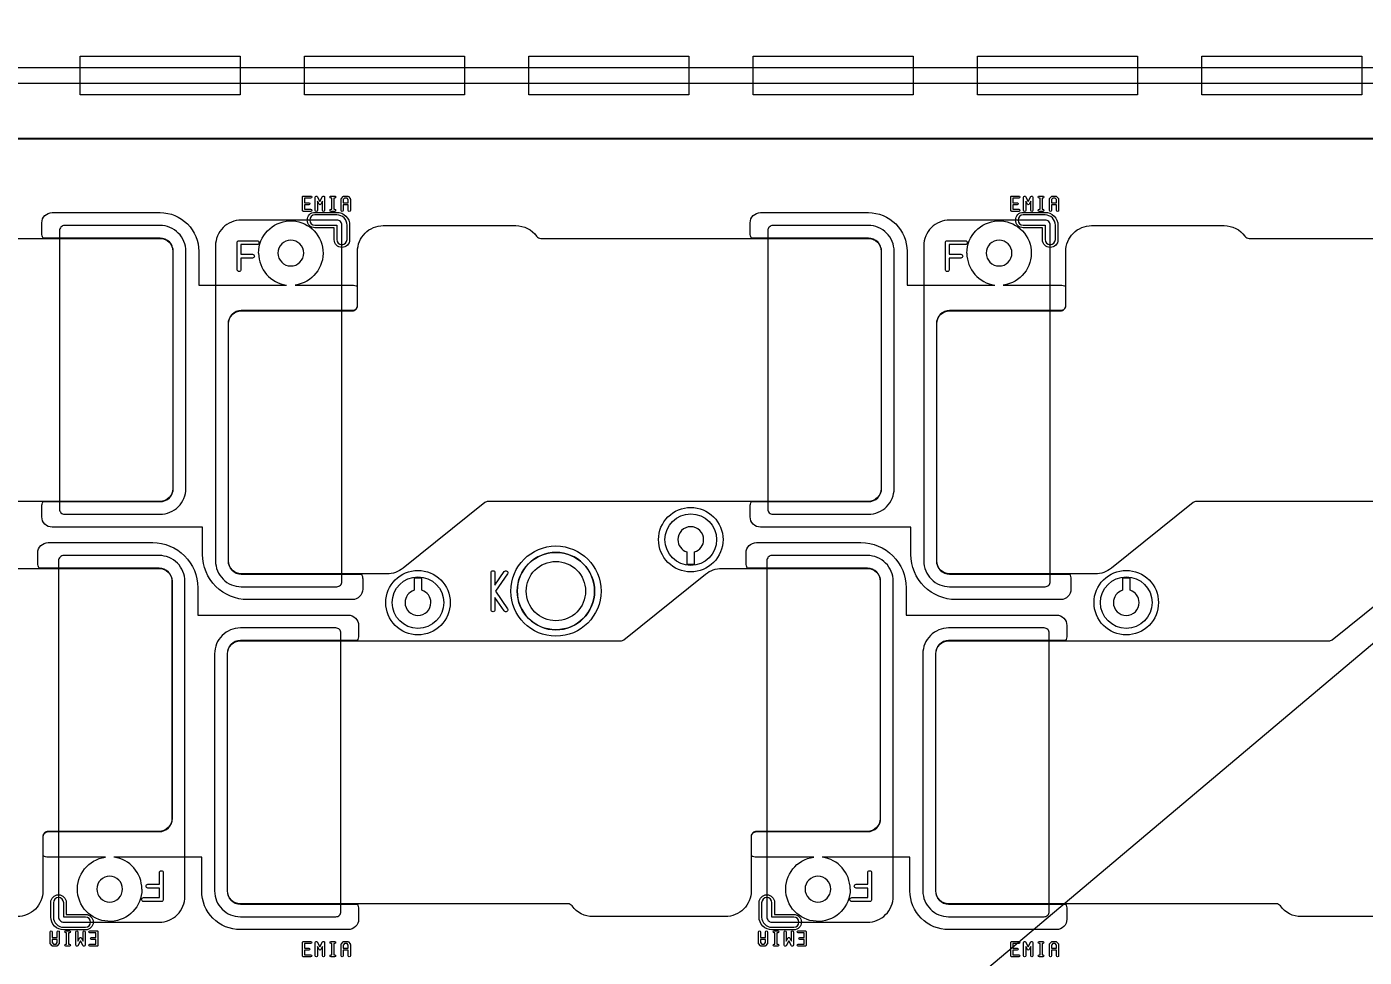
# Model space of a CAD drawing. Extents: x 2541 to 3941, y 2348 to 3338.
# Drawn here: x 2872 to 2923.9, y 2883.3 to 2919.4 of the extents above; entities that cross this region are included whole.
import ezdxf

# ---------------------------------------------------------------- set-up
doc = ezdxf.new("R2010")
doc.units = 0
doc.layers.get('0').update_dxf_attribs({"lineweight": 0})
doc.layers.get('Defpoints').update_dxf_attribs({"lineweight": 0})
for name, color, linetype, lineweight in [('EMI-T', 6, 'Continuous', 0), ('備註', 1, 'Continuous', 0), ('尺寸線', 3, 'Continuous', 0)]:
    doc.layers.add(name, color=color, linetype=linetype, lineweight=lineweight)
doc.styles.get("Standard").update_dxf_attribs({"font": 'simplex.shx', "height": 2.7})
doc.dimstyles.get("Standard").update_dxf_attribs({"dimtxt": 6, "dimasz": 0.18, "dimexe": 0.18, "dimexo": 0.0625, "dimgap": 0.09, "dimtad": 0, "dimtih": 1, "dimtoh": 1, "dimdec": 4, "dimzin": 0, "dimdsep": 46, "dimtxsty": 'Standard', "dimcen": 0.09, "dimadec": 0, "dimazin": 0, "dimtfac": 1, "dimtdec": 4, "dimtofl": 0, "dimtmove": 0, "dimatfit": 3, "dimfxl": 0, "dimtolj": 1, "dimtzin": 0, "dimarcsym": 0})

# ---------------------------------------------------------------- blocks, each defined once
blk = doc.blocks.new('*D32')
at = {"layer": 'Defpoints', "color": 0, "linetype": 'Continuous'}
for p in [(2937.174, 2915.05), (2717.414, 2910.624), (2937.174, 2910.624)]:
    blk.add_point(p, dxfattribs=at)
at = {"layer": '尺寸線', "color": 0, "linetype": 'Continuous', "lineweight": -2}
for p, q in [((2717.414, 2910.686), (2717.414, 2915.23)), ((2717.594, 2915.05), (2818.204, 2915.05)), ((2936.994, 2915.05), (2836.384, 2915.05)), ((2937.174, 2910.686), (2937.174, 2915.23))]:
    blk.add_line(p, q, dxfattribs=at)
at = {"layer": '尺寸線', "color": 0, "linetype": 'Continuous'}
for points in [[(2717.594, 2915.08), (2717.594, 2915.02), (2717.414, 2915.05)], [(2936.994, 2915.02), (2936.994, 2915.08), (2937.174, 2915.05)]]:
    blk.add_solid(points, dxfattribs=at)
at = {"layer": '尺寸線', "color": 0, "linetype": 'Continuous', "insert": (2827.294, 2915.05), "char_height": 2.7, "attachment_point": 5}
blk.add_mtext('\\A1;219.7600', dxfattribs=at)

msp = doc.modelspace()

# ---------------------------------------------------------------- linework, layer by layer
for p, q in [((2883.8653, 2912.2417), (2883.79577, 2912.2417)), ((2911.3353, 2912.2417), (2911.26577, 2912.2417)), ((2873.57814, 2883.74094), (2873.50861, 2883.74094)), ((2901.04814, 2883.74094), (2900.97861, 2883.74094)), ((2883.8653, 2883.3317), (2883.79577, 2883.3317)), ((2911.3353, 2883.3317), (2911.26577, 2883.3317))]:
    msp.add_line(p, q)
at = {"linetype": 'Continuous'}
for points in [[(2874.06672, 2916.7646), (2874.06672, 2918.2646), (2880.26672, 2918.2646), (2880.26672, 2916.7646)], [(2882.76672, 2916.7646), (2882.76672, 2918.2646), (2888.96672, 2918.2646), (2888.96672, 2916.7646)], [(2891.46672, 2916.7646), (2891.46672, 2918.2646), (2897.66672, 2918.2646), (2897.66672, 2916.7646)], [(2900.16672, 2916.7646), (2900.16672, 2918.2646), (2906.36672, 2918.2646), (2906.36672, 2916.7646)], [(2908.86672, 2916.7646), (2908.86672, 2918.2646), (2915.06672, 2918.2646), (2915.06672, 2916.7646)], [(2917.56672, 2916.7646), (2917.56672, 2918.2646), (2923.76672, 2918.2646), (2923.76672, 2916.7646)], [(2884.26623, 2912.57997), (2884.46438, 2912.57997), (2884.46438, 2912.69802), (2884.41573, 2912.75825), (2884.31488, 2912.75825), (2884.26623, 2912.69802)], [(2911.73623, 2912.57997), (2911.93438, 2912.57997), (2911.93438, 2912.69802), (2911.88573, 2912.75825), (2911.78488, 2912.75825), (2911.73623, 2912.69802)], [(2872.97907, 2883.88117), (2873.02772, 2883.82094), (2873.12857, 2883.82094), (2873.17722, 2883.88117), (2873.17722, 2883.99922), (2872.97907, 2883.99922)], [(2884.26623, 2883.66997), (2884.46438, 2883.66997), (2884.46438, 2883.78802), (2884.41573, 2883.84825), (2884.31488, 2883.84825), (2884.26623, 2883.78802)], [(2900.44907, 2883.88117), (2900.49772, 2883.82094), (2900.59857, 2883.82094), (2900.64722, 2883.88117), (2900.64722, 2883.99922), (2900.44907, 2883.99922)], [(2911.73623, 2883.66997), (2911.93438, 2883.66997), (2911.93438, 2883.78802), (2911.88573, 2883.84825), (2911.78488, 2883.84825), (2911.73623, 2883.78802)]]:
    msp.add_lwpolyline(points, close=True, dxfattribs=at)
for points in [[(2882.68623, 2912.2817), (2882.68623, 2912.53997), (2882.68623, 2912.79825, -0.414265), (2882.72623, 2912.83825), (2883.00438, 2912.83825, -1), (2883.00438, 2912.75825), (2882.76623, 2912.75825), (2882.76623, 2912.57997), (2882.93484, 2912.57997, -1), (2882.93484, 2912.49997), (2882.76623, 2912.49997), (2882.76623, 2912.3217), (2883.00438, 2912.3217, -1), (2883.00438, 2912.2417), (2882.72623, 2912.2417, -0.414265)], [(2910.15623, 2912.2817), (2910.15623, 2912.53997), (2910.15623, 2912.79825, -0.414265), (2910.19623, 2912.83825), (2910.47438, 2912.83825, -1), (2910.47438, 2912.75825), (2910.23623, 2912.75825), (2910.23623, 2912.57997), (2910.40484, 2912.57997, -1), (2910.40484, 2912.49997), (2910.23623, 2912.49997), (2910.23623, 2912.3217), (2910.47438, 2912.3217, -1), (2910.47438, 2912.2417), (2910.19623, 2912.2417, -0.414265)], [(2883.17244, 2911.60531, -1), (2883.17244, 2912.20531), (2884.01715, 2912.20531, -0.414217), (2884.51715, 2911.70531), (2884.51715, 2911.14231, -1), (2883.91715, 2911.14231), (2883.91715, 2911.60531)], [(2910.64244, 2911.60531, -1), (2910.64244, 2912.20531), (2911.48715, 2912.20531, -0.414217), (2911.98715, 2911.70531), (2911.98715, 2911.14231, -1), (2911.38715, 2911.14231), (2911.38715, 2911.60531)], [(2852.34508, 2898.68472), (2852.34508, 2907.8846, -0.414219), (2852.8452, 2908.38473), (2857.15218, 2908.38473, 0.414223), (2857.35218, 2908.58473), (2857.35218, 2910.68952, -0.414215), (2858.35218, 2911.68952), (2863.48907, 2911.68952, -0.24029), (2864.29871, 2911.27692, 0.240069), (2864.46015, 2911.19473), (2877.1652, 2911.19473, -0.414366), (2877.66507, 2910.6946), (2877.66507, 2901.49472, -0.414365), (2877.1652, 2900.9946), (2862.41567, 2900.9946, 0.170771), (2862.29046, 2900.95056), (2859.11951, 2898.40481, -0.170765), (2858.49341, 2898.1846), (2852.8452, 2898.1846, -0.414218)], [(2879.81508, 2898.68472), (2879.81508, 2907.8846, -0.414219), (2880.3152, 2908.38473), (2884.62218, 2908.38473, 0.414223), (2884.82218, 2908.58473), (2884.82218, 2910.68952, -0.414215), (2885.82218, 2911.68952), (2890.95907, 2911.68952, -0.24029), (2891.76871, 2911.27692, 0.240069), (2891.93015, 2911.19473), (2904.6352, 2911.19473, -0.414366), (2905.13507, 2910.6946), (2905.13507, 2901.49472, -0.414365), (2904.6352, 2900.9946), (2889.88567, 2900.9946, 0.170771), (2889.76046, 2900.95056), (2886.58951, 2898.40481, -0.170765), (2885.96341, 2898.1846), (2880.3152, 2898.1846, -0.414218)], [(2883.17244, 2911.70531), (2884.01715, 2911.70531), (2884.01715, 2911.15124, 1), (2884.41715, 2911.15124), (2884.41715, 2911.70531, 0.414218), (2884.01715, 2912.10531), (2883.17244, 2912.10531, 1)], [(2907.28508, 2898.68472), (2907.28508, 2907.8846, -0.414219), (2907.7852, 2908.38473), (2912.09218, 2908.38473, 0.414223), (2912.29218, 2908.58473), (2912.29218, 2910.68952, -0.414215), (2913.29218, 2911.68952), (2918.42907, 2911.68952, -0.24029), (2919.23871, 2911.27692, 0.240069), (2919.40015, 2911.19473), (2932.1052, 2911.19473, -0.414366), (2932.60507, 2910.6946), (2932.60507, 2901.49472, -0.414365), (2932.1052, 2900.9946), (2917.35567, 2900.9946, 0.170771), (2917.23046, 2900.95056), (2914.05951, 2898.40481, -0.170765), (2913.43341, 2898.1846), (2907.7852, 2898.1846, -0.414218)], [(2910.64244, 2911.70531), (2911.48715, 2911.70531), (2911.48715, 2911.15124, 1), (2911.88715, 2911.15124), (2911.88715, 2911.70531, 0.414218), (2911.48715, 2912.10531), (2910.64244, 2912.10531, 1)], [(2881.73437, 2910.62391, 0.414217), (2882.23437, 2910.12391, 0.414217), (2882.73437, 2910.62391, 0.414217), (2882.23437, 2911.12391, 0.414217)], [(2909.20437, 2910.62391, 0.414217), (2909.70437, 2910.12391, 0.414217), (2910.20437, 2910.62391, 0.414217), (2909.70437, 2911.12391, 0.414217)], [(2880.15233, 2909.98535), (2880.15233, 2910.50687), (2880.15233, 2911.0284, -0.414241), (2880.22733, 2911.1034), (2880.92269, 2911.1034, -1), (2880.92269, 2910.9534), (2880.30233, 2910.9534), (2880.30233, 2910.58187), (2880.74885, 2910.58187, -1), (2880.74885, 2910.43187), (2880.30233, 2910.43187), (2880.30233, 2909.98535, -1)], [(2907.62233, 2909.98535), (2907.62233, 2910.50687), (2907.62233, 2911.0284, -0.414241), (2907.69733, 2911.1034), (2908.39269, 2911.1034, -1), (2908.39269, 2910.9534), (2907.77233, 2910.9534), (2907.77233, 2910.58187), (2908.21885, 2910.58187, -1), (2908.21885, 2910.43187), (2907.77233, 2910.43187), (2907.77233, 2909.98535, -1)], [(2896.49699, 2899.51071, -0.414215), (2897.74699, 2900.76071, -0.414215), (2898.99699, 2899.51071, -0.414215), (2897.74699, 2898.26071, -0.414215)], [(2897.24699, 2899.51071, 0.327542), (2897.59699, 2899.03374), (2897.59699, 2898.55957), (2897.89699, 2898.55957), (2897.89699, 2899.03374, 0.327544), (2898.24699, 2899.51071, 0.414217), (2897.74699, 2900.01071, 0.414217)], [(2891.01672, 2897.5146, 0.414215), (2892.51672, 2896.0146, 0.414215), (2894.01672, 2897.5146, 0.414215), (2892.51672, 2899.0146, 0.414215)], [(2891.36672, 2897.5146, -0.414215), (2892.51672, 2898.6646, -0.414215), (2893.66672, 2897.5146, -0.414215), (2892.51672, 2896.3646, -0.414215)], [(2852.30838, 2885.88459), (2852.30838, 2895.08447, -0.414365), (2852.80825, 2895.5846), (2867.55778, 2895.5846, 0.170771), (2867.68299, 2895.62863), (2870.85394, 2898.17438, -0.170765), (2871.48004, 2898.3946), (2877.12824, 2898.3946, -0.414218), (2877.62837, 2897.89447), (2877.62837, 2888.69459, -0.414219), (2877.12824, 2888.19447), (2872.82127, 2888.19447, 0.414223), (2872.62127, 2887.99447), (2872.62127, 2885.88967, -0.414215), (2871.62127, 2884.88967), (2866.48437, 2884.88967, -0.24029), (2865.67474, 2885.30227, 0.240069), (2865.5133, 2885.38446), (2852.80825, 2885.38446, -0.414366)], [(2879.77838, 2885.88459), (2879.77838, 2895.08447, -0.414365), (2880.27825, 2895.5846), (2895.02778, 2895.5846, 0.170771), (2895.15299, 2895.62863), (2898.32394, 2898.17438, -0.170765), (2898.95004, 2898.3946), (2904.59824, 2898.3946, -0.414218), (2905.09837, 2897.89447), (2905.09837, 2888.69459, -0.414219), (2904.59824, 2888.19447), (2900.29127, 2888.19447, 0.414223), (2900.09127, 2887.99447), (2900.09127, 2885.88967, -0.414215), (2899.09127, 2884.88967), (2893.95437, 2884.88967, -0.24029), (2893.14474, 2885.30227, 0.240069), (2892.9833, 2885.38446), (2880.27825, 2885.38446, -0.414366)], [(2885.91646, 2897.06848, -0.414215), (2887.16646, 2898.31848, -0.414215), (2888.41646, 2897.06848, -0.414215), (2887.16646, 2895.81848, -0.414215)], [(2907.24838, 2885.88459), (2907.24838, 2895.08447, -0.414365), (2907.74825, 2895.5846), (2922.49778, 2895.5846, 0.170771), (2922.62299, 2895.62863), (2925.79394, 2898.17438, -0.170765), (2926.42004, 2898.3946), (2932.06824, 2898.3946, -0.414218), (2932.56837, 2897.89447), (2932.56837, 2888.69459, -0.414219), (2932.06824, 2888.19447), (2927.76127, 2888.19447, 0.414223), (2927.56127, 2887.99447), (2927.56127, 2885.88967, -0.414215), (2926.56127, 2884.88967), (2921.42437, 2884.88967, -0.24029), (2920.61474, 2885.30227, 0.240069), (2920.4533, 2885.38446), (2907.74825, 2885.38446, -0.414366)], [(2913.38646, 2897.06848, -0.414215), (2914.63646, 2898.31848, -0.414215), (2915.88646, 2897.06848, -0.414215), (2914.63646, 2895.81848, -0.414215)], [(2886.66646, 2897.06848, 0.414217), (2887.16646, 2896.56848, 0.414217), (2887.66646, 2897.06848, 0.327542), (2887.31646, 2897.54545), (2887.31646, 2898.01962), (2887.01646, 2898.01962), (2887.01646, 2897.54545, 0.327544)], [(2914.13646, 2897.06848, 0.414217), (2914.63646, 2896.56848, 0.414217), (2915.13646, 2897.06848, 0.327542), (2914.78646, 2897.54545), (2914.78646, 2898.01962), (2914.48646, 2898.01962), (2914.48646, 2897.54545, 0.327544)], [(2874.70907, 2885.95528, 0.414217), (2875.20907, 2885.45528, 0.414217), (2875.70907, 2885.95528, 0.414217), (2875.20907, 2886.45528, 0.414217)], [(2902.17907, 2885.95528, 0.414217), (2902.67907, 2885.45528, 0.414217), (2903.17907, 2885.95528, 0.414217), (2902.67907, 2886.45528, 0.414217)], [(2872.92629, 2884.87388), (2872.92629, 2885.43689, -1), (2873.52629, 2885.43689), (2873.52629, 2884.97388), (2874.27101, 2884.97388, -1), (2874.27101, 2884.37388), (2873.42629, 2884.37388, -0.414217)], [(2900.39629, 2884.87388), (2900.39629, 2885.43689, -1), (2900.99629, 2885.43689), (2900.99629, 2884.97388), (2901.74101, 2884.97388, -1), (2901.74101, 2884.37388), (2900.89629, 2884.37388, -0.414217)], [(2873.02629, 2884.87388, 0.414218), (2873.42629, 2884.47388), (2874.27101, 2884.47388, 1), (2874.27101, 2884.87388), (2873.42629, 2884.87388), (2873.42629, 2885.42796, 1), (2873.02629, 2885.42796)], [(2900.49629, 2884.87388, 0.414218), (2900.89629, 2884.47388), (2901.74101, 2884.47388, 1), (2901.74101, 2884.87388), (2900.89629, 2884.87388), (2900.89629, 2885.42796, 1), (2900.49629, 2885.42796)], [(2882.68623, 2883.3717), (2882.68623, 2883.62997), (2882.68623, 2883.88825, -0.414265), (2882.72623, 2883.92825), (2883.00438, 2883.92825, -1), (2883.00438, 2883.84825), (2882.76623, 2883.84825), (2882.76623, 2883.66997), (2882.93484, 2883.66997, -1), (2882.93484, 2883.58997), (2882.76623, 2883.58997), (2882.76623, 2883.4117), (2883.00438, 2883.4117, -1), (2883.00438, 2883.3317), (2882.72623, 2883.3317, -0.414265)], [(2910.15623, 2883.3717), (2910.15623, 2883.62997), (2910.15623, 2883.88825, -0.414265), (2910.19623, 2883.92825), (2910.47438, 2883.92825, -1), (2910.47438, 2883.84825), (2910.23623, 2883.84825), (2910.23623, 2883.66997), (2910.40484, 2883.66997, -1), (2910.40484, 2883.58997), (2910.23623, 2883.58997), (2910.23623, 2883.4117), (2910.47438, 2883.4117, -1), (2910.47438, 2883.3317), (2910.19623, 2883.3317, -0.414265)]]:
    msp.add_lwpolyline(points, format="xyb", close=True, dxfattribs=at)
for points in [[(2883.18623, 2912.2817), (2883.18623, 2912.79791, -0.782664), (2883.26145, 2912.81722), (2883.3653, 2912.62435)], [(2883.3653, 2912.62435), (2883.46916, 2912.81722, -0.782665), (2883.54438, 2912.79791), (2883.54438, 2912.2817, -1), (2883.46438, 2912.2817), (2883.46438, 2912.63959)], [(2883.79577, 2912.2417, -1), (2883.79577, 2912.3217), (2883.8253, 2912.3217), (2883.8253, 2912.75825), (2883.79577, 2912.75825, -1), (2883.79577, 2912.83825), (2883.8653, 2912.83825), (2883.93484, 2912.83825, -1), (2883.93484, 2912.75825), (2883.9053, 2912.75825), (2883.9053, 2912.3217), (2883.93484, 2912.3217, -1), (2883.93484, 2912.2417), (2883.8653, 2912.2417)], [(2884.18623, 2912.2817), (2884.18623, 2912.53997), (2884.18623, 2912.71216, -0.173189), (2884.19527, 2912.73748), (2884.2645, 2912.8232, -0.228301), (2884.29577, 2912.83825), (2884.43484, 2912.83825, -0.228253), (2884.46611, 2912.8232), (2884.53534, 2912.73748, -0.173127), (2884.54438, 2912.71216), (2884.54438, 2912.53997)], [(2910.65623, 2912.2817), (2910.65623, 2912.79791, -0.782664), (2910.73145, 2912.81722), (2910.8353, 2912.62435)], [(2910.8353, 2912.62435), (2910.93916, 2912.81722, -0.782665), (2911.01438, 2912.79791), (2911.01438, 2912.2817, -1), (2910.93438, 2912.2817), (2910.93438, 2912.63959)], [(2911.26577, 2912.2417, -1), (2911.26577, 2912.3217), (2911.2953, 2912.3217), (2911.2953, 2912.75825), (2911.26577, 2912.75825, -1), (2911.26577, 2912.83825), (2911.3353, 2912.83825), (2911.40484, 2912.83825, -1), (2911.40484, 2912.75825), (2911.3753, 2912.75825), (2911.3753, 2912.3217), (2911.40484, 2912.3217, -1), (2911.40484, 2912.2417), (2911.3353, 2912.2417)], [(2911.65623, 2912.2817), (2911.65623, 2912.53997), (2911.65623, 2912.71216, -0.173189), (2911.66527, 2912.73748), (2911.7345, 2912.8232, -0.228301), (2911.76577, 2912.83825), (2911.90484, 2912.83825, -0.228253), (2911.93611, 2912.8232), (2912.00534, 2912.73748, -0.173127), (2912.01438, 2912.71216), (2912.01438, 2912.53997)], [(2872.5803, 2900.3946), (2872.5803, 2900.7946, -0.124386), (2872.62831, 2900.9846), (2877.1652, 2900.9846, 0.414365), (2877.67507, 2901.49473), (2877.67507, 2910.6946, 0.414366), (2877.1652, 2911.20473), (2872.62831, 2911.20473, -0.124392), (2872.5803, 2911.39473), (2872.5803, 2911.79473, -0.414218), (2872.9803, 2912.19473), (2877.1652, 2912.19473, -0.414364), (2878.66507, 2910.69409), (2878.66507, 2909.38473), (2882.0703, 2909.38473)], [(2883.26623, 2912.63959), (2883.26623, 2912.2817, -1), (2883.18623, 2912.2817)], [(2883.46438, 2912.63959), (2883.40052, 2912.52101, -0.597324), (2883.33008, 2912.52101), (2883.26623, 2912.63959)], [(2884.54438, 2912.53997), (2884.54438, 2912.2817, -1), (2884.46438, 2912.2817), (2884.46438, 2912.49997), (2884.26623, 2912.49997), (2884.26623, 2912.2817, -1), (2884.18623, 2912.2817)], [(2900.0503, 2900.3946), (2900.0503, 2900.7946, -0.124386), (2900.09831, 2900.9846), (2904.6352, 2900.9846, 0.414365), (2905.14507, 2901.49473), (2905.14507, 2910.6946, 0.414366), (2904.6352, 2911.20473), (2900.09831, 2911.20473, -0.124392), (2900.0503, 2911.39473), (2900.0503, 2911.79473, -0.414218), (2900.4503, 2912.19473), (2904.6352, 2912.19473, -0.414364), (2906.13507, 2910.69409), (2906.13507, 2909.38473), (2909.5403, 2909.38473)], [(2910.73623, 2912.63959), (2910.73623, 2912.2817, -1), (2910.65623, 2912.2817)], [(2910.93438, 2912.63959), (2910.87052, 2912.52101, -0.597324), (2910.80008, 2912.52101), (2910.73623, 2912.63959)], [(2912.01438, 2912.53997), (2912.01438, 2912.2817, -1), (2911.93438, 2912.2817), (2911.93438, 2912.49997), (2911.73623, 2912.49997), (2911.73623, 2912.2817, -1), (2911.65623, 2912.2817)], [(2880.98437, 2910.62391, -2.205962), (2882.39845, 2909.38473), (2884.62218, 2909.38473, -0.124388), (2884.81218, 2909.33672), (2884.81218, 2908.58473, -0.414224), (2884.62218, 2908.39473), (2880.3152, 2908.39473, 0.414218), (2879.80508, 2907.8846), (2879.80508, 2898.68472, 0.414217), (2880.3152, 2898.1746), (2884.97418, 2898.1746, -0.124388), (2885.02218, 2897.9846), (2885.02218, 2897.5846, -0.414218), (2884.62218, 2897.1846), (2880.56508, 2897.1846, -0.414215), (2878.81508, 2898.9346), (2878.81508, 2899.9946), (2872.9803, 2899.9946, -0.414218), (2872.5803, 2900.3946)], [(2908.45437, 2910.62391, -2.205962), (2909.86845, 2909.38473), (2912.09218, 2909.38473, -0.124388), (2912.28218, 2909.33672), (2912.28218, 2908.58473, -0.414224), (2912.09218, 2908.39473), (2907.7852, 2908.39473, 0.414218), (2907.27508, 2907.8846), (2907.27508, 2898.68472, 0.414217), (2907.7852, 2898.1746), (2912.44418, 2898.1746, -0.124388), (2912.49218, 2897.9846), (2912.49218, 2897.5846, -0.414218), (2912.09218, 2897.1846), (2908.03508, 2897.1846, -0.414215), (2906.28508, 2898.9346), (2906.28508, 2899.9946), (2900.4503, 2899.9946, -0.414218), (2900.0503, 2900.3946)], [(2872.42127, 2898.5946), (2872.42127, 2898.9946, -0.414218), (2872.82127, 2899.3946), (2876.87837, 2899.3946, -0.414215), (2878.62837, 2897.6446), (2878.62837, 2896.5846), (2884.46314, 2896.5846, -0.414218), (2884.86314, 2896.1846), (2884.86314, 2895.7846, -0.124388), (2884.81514, 2895.5946), (2880.27825, 2895.5946, 0.414365), (2879.76838, 2895.08447), (2879.76838, 2885.8846, 0.414366), (2880.27825, 2885.37446), (2884.81514, 2885.37446, -0.124388), (2884.86314, 2885.18446), (2884.86314, 2884.78446, -0.414218), (2884.46314, 2884.38446), (2880.27825, 2884.38446, -0.414364), (2878.77838, 2885.8851), (2878.77838, 2887.19447), (2875.37315, 2887.19447)], [(2899.89127, 2898.5946), (2899.89127, 2898.9946, -0.414218), (2900.29127, 2899.3946), (2904.34837, 2899.3946, -0.414215), (2906.09837, 2897.6446), (2906.09837, 2896.5846), (2911.93314, 2896.5846, -0.414218), (2912.33314, 2896.1846), (2912.33314, 2895.7846, -0.124388), (2912.28514, 2895.5946), (2907.74825, 2895.5946, 0.414365), (2907.23838, 2895.08447), (2907.23838, 2885.8846, 0.414366), (2907.74825, 2885.37446), (2912.28514, 2885.37446, -0.124388), (2912.33314, 2885.18446), (2912.33314, 2884.78446, -0.414218), (2911.93314, 2884.38446), (2907.74825, 2884.38446, -0.414364), (2906.24838, 2885.8851), (2906.24838, 2887.19447), (2902.84315, 2887.19447)], [(2876.45907, 2885.95528, -2.205962), (2875.045, 2887.19447), (2872.82127, 2887.19447, -0.124386), (2872.63127, 2887.24247), (2872.63127, 2887.99447, -0.414224), (2872.82127, 2888.18447), (2877.12824, 2888.18447, 0.414218), (2877.63837, 2888.69459), (2877.63837, 2897.89447, 0.414217), (2877.12824, 2898.4046), (2872.46927, 2898.4046, -0.124392), (2872.42127, 2898.5946)], [(2890.0027, 2896.78912), (2890.0027, 2898.22951, -1), (2890.1527, 2898.22951), (2890.1527, 2897.75017)], [(2890.1527, 2897.75017), (2890.51265, 2898.27209, -1), (2890.63613, 2898.18693), (2890.16881, 2897.50931), (2890.63613, 2896.8317, -1), (2890.51265, 2896.74654), (2890.1527, 2897.26846)], [(2903.92907, 2885.95528, -2.205962), (2902.515, 2887.19447), (2900.29127, 2887.19447, -0.124386), (2900.10127, 2887.24247), (2900.10127, 2887.99447, -0.414224), (2900.29127, 2888.18447), (2904.59824, 2888.18447, 0.414218), (2905.10837, 2888.69459), (2905.10837, 2897.89447, 0.414217), (2904.59824, 2898.4046), (2899.93927, 2898.4046, -0.124392), (2899.89127, 2898.5946)], [(2890.1527, 2897.26846), (2890.1527, 2896.78912, -1), (2890.0027, 2896.78912)], [(2876.52075, 2885.4758, -1), (2876.52075, 2885.6258), (2877.14112, 2885.6258), (2877.14112, 2885.99732), (2876.6946, 2885.99732, -1), (2876.6946, 2886.14732), (2877.14112, 2886.14732), (2877.14112, 2886.59385, -1), (2877.29112, 2886.59385), (2877.29112, 2886.07232)], [(2903.99075, 2885.4758, -1), (2903.99075, 2885.6258), (2904.61112, 2885.6258), (2904.61112, 2885.99732), (2904.1646, 2885.99732, -1), (2904.1646, 2886.14732), (2904.61112, 2886.14732), (2904.61112, 2886.59385, -1), (2904.76112, 2886.59385), (2904.76112, 2886.07232)], [(2877.29112, 2886.07232), (2877.29112, 2885.5508, -0.414241), (2877.21612, 2885.4758), (2876.52075, 2885.4758)], [(2904.76112, 2886.07232), (2904.76112, 2885.5508, -0.414241), (2904.68612, 2885.4758), (2903.99075, 2885.4758)], [(2872.89907, 2883.86704), (2872.89907, 2884.03922), (2872.89907, 2884.2975, -1), (2872.97907, 2884.2975), (2872.97907, 2884.07922), (2873.17722, 2884.07922), (2873.17722, 2884.2975, -1), (2873.25722, 2884.2975), (2873.25722, 2884.03922)], [(2873.50861, 2883.74094, -1), (2873.50861, 2883.82094), (2873.53814, 2883.82094), (2873.53814, 2884.2575), (2873.50861, 2884.2575, -1), (2873.50861, 2884.3375), (2873.57814, 2884.3375), (2873.64768, 2884.3375, -1), (2873.64768, 2884.2575), (2873.61814, 2884.2575), (2873.61814, 2883.82094), (2873.64768, 2883.82094, -1), (2873.64768, 2883.74094), (2873.57814, 2883.74094)], [(2873.89907, 2883.78129), (2873.89907, 2884.2975, -1), (2873.97907, 2884.2975), (2873.97907, 2883.9396)], [(2874.17722, 2883.9396), (2874.17722, 2884.2975, -1), (2874.25722, 2884.2975), (2874.25722, 2883.78129, -0.782664), (2874.182, 2883.76198), (2874.07814, 2883.95485)], [(2874.43907, 2883.74094, -1), (2874.43907, 2883.82094), (2874.67722, 2883.82094), (2874.67722, 2883.99922), (2874.50861, 2883.99922, -1), (2874.50861, 2884.07922), (2874.67722, 2884.07922), (2874.67722, 2884.2575), (2874.43907, 2884.2575, -1), (2874.43907, 2884.3375), (2874.71722, 2884.3375, -0.414265), (2874.75722, 2884.2975), (2874.75722, 2884.03922)], [(2900.36907, 2883.86704), (2900.36907, 2884.03922), (2900.36907, 2884.2975, -1), (2900.44907, 2884.2975), (2900.44907, 2884.07922), (2900.64722, 2884.07922), (2900.64722, 2884.2975, -1), (2900.72722, 2884.2975), (2900.72722, 2884.03922)], [(2900.97861, 2883.74094, -1), (2900.97861, 2883.82094), (2901.00814, 2883.82094), (2901.00814, 2884.2575), (2900.97861, 2884.2575, -1), (2900.97861, 2884.3375), (2901.04814, 2884.3375), (2901.11768, 2884.3375, -1), (2901.11768, 2884.2575), (2901.08814, 2884.2575), (2901.08814, 2883.82094), (2901.11768, 2883.82094, -1), (2901.11768, 2883.74094), (2901.04814, 2883.74094)], [(2901.36907, 2883.78129), (2901.36907, 2884.2975, -1), (2901.44907, 2884.2975), (2901.44907, 2883.9396)], [(2901.64722, 2883.9396), (2901.64722, 2884.2975, -1), (2901.72722, 2884.2975), (2901.72722, 2883.78129, -0.782664), (2901.652, 2883.76198), (2901.54814, 2883.95485)], [(2901.90907, 2883.74094, -1), (2901.90907, 2883.82094), (2902.14722, 2883.82094), (2902.14722, 2883.99922), (2901.97861, 2883.99922, -1), (2901.97861, 2884.07922), (2902.14722, 2884.07922), (2902.14722, 2884.2575), (2901.90907, 2884.2575, -1), (2901.90907, 2884.3375), (2902.18722, 2884.3375, -0.414265), (2902.22722, 2884.2975), (2902.22722, 2884.03922)], [(2873.25722, 2884.03922), (2873.25722, 2883.86704, -0.173189), (2873.24818, 2883.84172), (2873.17895, 2883.756, -0.228301), (2873.14768, 2883.74094), (2873.00861, 2883.74094, -0.228253), (2872.97734, 2883.756), (2872.90811, 2883.84172, -0.173127), (2872.89907, 2883.86704)], [(2874.07814, 2883.95485), (2873.97429, 2883.76198, -0.782665), (2873.89907, 2883.78129)], [(2873.97907, 2883.9396), (2874.04292, 2884.05819, -0.597324), (2874.11336, 2884.05819), (2874.17722, 2883.9396)], [(2874.75722, 2884.03922), (2874.75722, 2883.78094, -0.414265), (2874.71722, 2883.74094), (2874.43907, 2883.74094)], [(2883.18623, 2883.3717), (2883.18623, 2883.88791, -0.782664), (2883.26145, 2883.90722), (2883.3653, 2883.71435)], [(2883.26623, 2883.72959), (2883.26623, 2883.3717, -1), (2883.18623, 2883.3717)], [(2883.46438, 2883.72959), (2883.40052, 2883.61101, -0.597324), (2883.33008, 2883.61101), (2883.26623, 2883.72959)], [(2883.3653, 2883.71435), (2883.46916, 2883.90722, -0.782665), (2883.54438, 2883.88791), (2883.54438, 2883.3717, -1), (2883.46438, 2883.3717), (2883.46438, 2883.72959)], [(2883.79577, 2883.3317, -1), (2883.79577, 2883.4117), (2883.8253, 2883.4117), (2883.8253, 2883.84825), (2883.79577, 2883.84825, -1), (2883.79577, 2883.92825), (2883.8653, 2883.92825), (2883.93484, 2883.92825, -1), (2883.93484, 2883.84825), (2883.9053, 2883.84825), (2883.9053, 2883.4117), (2883.93484, 2883.4117, -1), (2883.93484, 2883.3317), (2883.8653, 2883.3317)], [(2884.18623, 2883.3717), (2884.18623, 2883.62997), (2884.18623, 2883.80216, -0.173189), (2884.19527, 2883.82748), (2884.2645, 2883.9132, -0.228301), (2884.29577, 2883.92825), (2884.43484, 2883.92825, -0.228253), (2884.46611, 2883.9132), (2884.53534, 2883.82748, -0.173127), (2884.54438, 2883.80216), (2884.54438, 2883.62997)], [(2884.54438, 2883.62997), (2884.54438, 2883.3717, -1), (2884.46438, 2883.3717), (2884.46438, 2883.58997), (2884.26623, 2883.58997), (2884.26623, 2883.3717, -1), (2884.18623, 2883.3717)], [(2900.72722, 2884.03922), (2900.72722, 2883.86704, -0.173189), (2900.71818, 2883.84172), (2900.64895, 2883.756, -0.228301), (2900.61768, 2883.74094), (2900.47861, 2883.74094, -0.228253), (2900.44734, 2883.756), (2900.37811, 2883.84172, -0.173127), (2900.36907, 2883.86704)], [(2901.54814, 2883.95485), (2901.44429, 2883.76198, -0.782665), (2901.36907, 2883.78129)], [(2901.44907, 2883.9396), (2901.51292, 2884.05819, -0.597324), (2901.58336, 2884.05819), (2901.64722, 2883.9396)], [(2902.22722, 2884.03922), (2902.22722, 2883.78094, -0.414265), (2902.18722, 2883.74094), (2901.90907, 2883.74094)], [(2910.65623, 2883.3717), (2910.65623, 2883.88791, -0.782664), (2910.73145, 2883.90722), (2910.8353, 2883.71435)], [(2910.73623, 2883.72959), (2910.73623, 2883.3717, -1), (2910.65623, 2883.3717)], [(2910.93438, 2883.72959), (2910.87052, 2883.61101, -0.597324), (2910.80008, 2883.61101), (2910.73623, 2883.72959)], [(2910.8353, 2883.71435), (2910.93916, 2883.90722, -0.782665), (2911.01438, 2883.88791), (2911.01438, 2883.3717, -1), (2910.93438, 2883.3717), (2910.93438, 2883.72959)], [(2911.26577, 2883.3317, -1), (2911.26577, 2883.4117), (2911.2953, 2883.4117), (2911.2953, 2883.84825), (2911.26577, 2883.84825, -1), (2911.26577, 2883.92825), (2911.3353, 2883.92825), (2911.40484, 2883.92825, -1), (2911.40484, 2883.84825), (2911.3753, 2883.84825), (2911.3753, 2883.4117), (2911.40484, 2883.4117, -1), (2911.40484, 2883.3317), (2911.3353, 2883.3317)], [(2911.65623, 2883.3717), (2911.65623, 2883.62997), (2911.65623, 2883.80216, -0.173189), (2911.66527, 2883.82748), (2911.7345, 2883.9132, -0.228301), (2911.76577, 2883.92825), (2911.90484, 2883.92825, -0.228253), (2911.93611, 2883.9132), (2912.00534, 2883.82748, -0.173127), (2912.01438, 2883.80216), (2912.01438, 2883.62997)], [(2912.01438, 2883.62997), (2912.01438, 2883.3717, -1), (2911.93438, 2883.3717), (2911.93438, 2883.58997), (2911.73623, 2883.58997), (2911.73623, 2883.3717, -1), (2911.65623, 2883.3717)]]:
    msp.add_lwpolyline(points, format="xyb", dxfattribs=at)
msp.add_circle((2892.51672, 2897.5146), 1.75)
for centre, start, end in [((2882.23437, 2910.62391), 179.999999, 262.45759), ((2909.70437, 2910.62391), 179.999999, 262.45759), ((2875.20907, 2885.95528), 359.999999, 82.45759), ((2902.67907, 2885.95528), 359.999999, 82.45759)]:
    msp.add_arc(centre, 1.25, start, end)
at = {"layer": 'EMI-T', "linetype": 'Continuous'}
for points in [[(2707.71672, 2917.8146), (2707.71672, 3107.2146), (2977.71672, 3107.2146), (2977.71672, 2917.8146)], [(2707.71672, 2727.8146), (2707.71672, 2917.2146), (2977.71672, 2917.2146), (2977.71672, 2727.8146)]]:
    msp.add_lwpolyline(points, close=True, dxfattribs=at)
for points in [[(2873.26299, 2900.6946, 0.414223), (2873.46299, 2900.4946), (2877.16519, 2900.4946, 0.414363), (2878.16507, 2901.49498), (2878.16507, 2910.69435, 0.414365), (2877.16519, 2911.69473), (2873.46299, 2911.69473, 0.414223), (2873.26299, 2911.49473)], [(2879.31508, 2898.68472, 0.414215), (2880.3152, 2897.6846), (2884.01715, 2897.6846, 0.414223), (2884.21715, 2897.8846), (2884.21715, 2911.70532, 0.414223), (2884.01715, 2911.90532), (2880.3152, 2911.90532, 0.414215), (2879.31508, 2910.90519)], [(2900.73299, 2900.6946, 0.414223), (2900.93299, 2900.4946), (2904.63519, 2900.4946, 0.414363), (2905.63507, 2901.49498), (2905.63507, 2910.69435, 0.414365), (2904.63519, 2911.69473), (2900.93299, 2911.69473, 0.414223), (2900.73299, 2911.49473)], [(2906.78508, 2898.68472, 0.414215), (2907.7852, 2897.6846), (2911.48715, 2897.6846, 0.414223), (2911.68715, 2897.8846), (2911.68715, 2911.70532, 0.414223), (2911.48715, 2911.90532), (2907.7852, 2911.90532, 0.414215), (2906.78508, 2910.90519)], [(2873.22629, 2884.87388, 0.414223), (2873.42629, 2884.67388), (2877.12824, 2884.67388, 0.414215), (2878.12837, 2885.67401), (2878.12837, 2897.89448, 0.414215), (2877.12824, 2898.8946), (2873.42629, 2898.8946, 0.414223), (2873.22629, 2898.6946)], [(2900.69629, 2884.87388, 0.414223), (2900.89629, 2884.67388), (2904.59824, 2884.67388, 0.414215), (2905.59837, 2885.67401), (2905.59837, 2897.89448, 0.414215), (2904.59824, 2898.8946), (2900.89629, 2898.8946, 0.414223), (2900.69629, 2898.6946)], [(2879.27838, 2885.88485, 0.414365), (2880.27825, 2884.88447), (2883.98045, 2884.88447, 0.414223), (2884.18045, 2885.08447), (2884.18045, 2895.8846, 0.414223), (2883.98045, 2896.0846), (2880.27825, 2896.0846, 0.414363), (2879.27838, 2895.08422)], [(2906.74838, 2885.88485, 0.414365), (2907.74825, 2884.88447), (2911.45045, 2884.88447, 0.414223), (2911.65045, 2885.08447), (2911.65045, 2895.8846, 0.414223), (2911.45045, 2896.0846), (2907.74825, 2896.0846, 0.414363), (2906.74838, 2895.08422)]]:
    msp.add_lwpolyline(points, format="xyb", close=True, dxfattribs=at)
at = {"layer": 'EMI-T'}
for centre, radius in [((2897.74699, 2899.51072), 1), ((2892.51672, 2897.5146), 1.5), ((2887.16645, 2897.06848), 1), ((2914.63645, 2897.06848), 1)]:
    msp.add_circle(centre, radius, dxfattribs=at)
at = {"layer": '備註'}
msp.add_line((2837.64613, 2822.49044), (2986.51793, 2948.05288), dxfattribs=at)

# ---------------------------------------------------------------- dimensions: what is measured, and where the dimension line sits
at = {"layer": '尺寸線', "linetype": 'Continuous'}
dim = msp.add_aligned_dim(p1=(2717.41438, 2910.62392), p2=(2937.17437, 2910.62392), distance=4.42602, dimstyle='Standard', dxfattribs=at)
dim.commit()
dim.dimension.update_dxf_attribs({"geometry": '*D32', "text_midpoint": (2827.29437, 2915.04994)})

doc.saveas('drawing.dxf')
